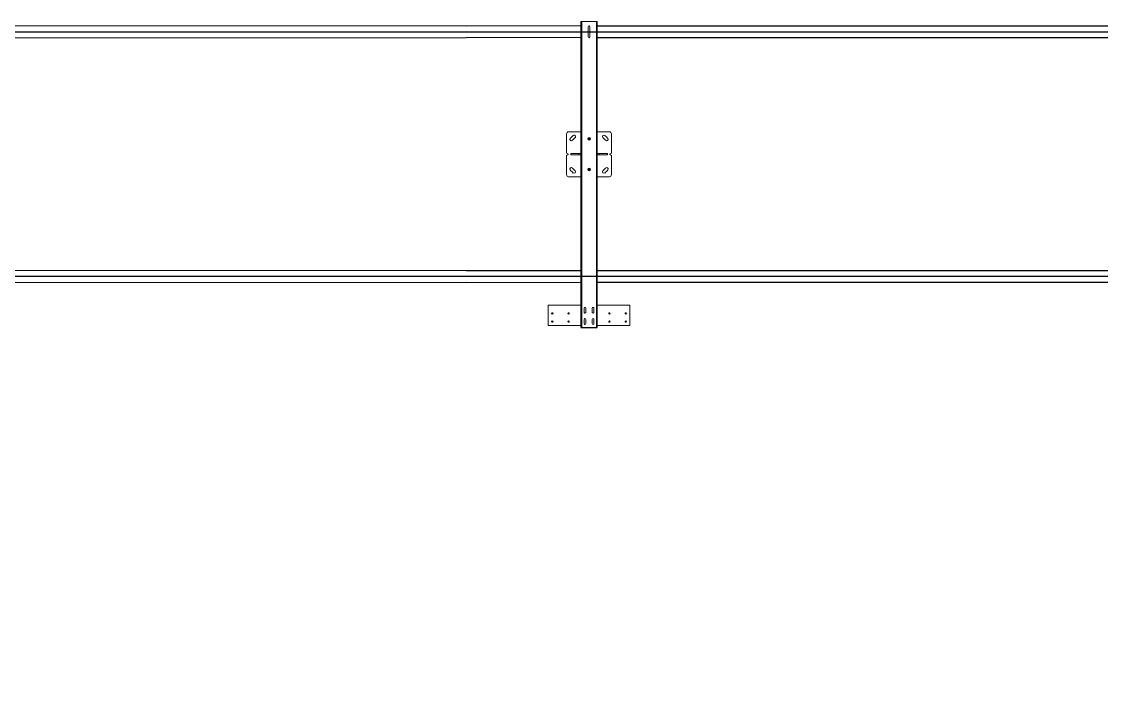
# Model space of a CAD drawing. Header units: inches. Extents: x -26985 to 86262, y -10753 to 149570.
# Drawn here: x 60998 to 66294, y 131665 to 134933 of the extents above; entities that cross this region are included whole.
import ezdxf

# ---------------------------------------------------------------- set-up
doc = ezdxf.new("R2010")
doc.units = ezdxf.units.IN
doc.header["$MEASUREMENT"] = 0
doc.linetypes.add('CENTER2', pattern=[1.125, 0.75, -0.125, 0.125, -0.125])
doc.layers.add('DUCT-回风中心线', color=5, linetype='CENTER2')

msp = doc.modelspace()

# ---------------------------------------------------------------- linework, layer by layer
at = {"color": 0, "linetype": 'Continuous', "lineweight": 0}
for p, q in [((63178, 134912.8), (57258, 134912.8)), ((63741.2, 134933.3), (63821.2, 134933.3)), ((63741.2, 134933.3), (63741.2, 133433.3)), ((63745.2, 133433.3), (63745.2, 134933.3)), ((63776.9, 134908.3), (63776.9, 134858.3)), ((63785.4, 134858.3), (63785.4, 134908.3)), ((63817.2, 134933.3), (63817.2, 133433.3)), ((63821.2, 133433.3), (63821.2, 134933.3)), ((63178, 134853.8), (57258, 134853.8)), ((63671.2, 134383.3), (63671.2, 134289.1)), ((63741.2, 134393.3), (63681.2, 134393.3)), ((63881.2, 134393.3), (63821.2, 134393.3)), ((63891.2, 134289.1), (63891.2, 134383.3)), ((63778.2, 134356.6), (63778.2, 134360)), ((63784.2, 134356.6), (63784.2, 134360)), ((63671.2, 134289.1), (63681.2, 134283.3)), ((63681.2, 134283.3), (63671.2, 134277.6)), ((63671.2, 134277.6), (63671.2, 134183.3)), ((63731.2, 134286.3), (63691.2, 134286.3)), ((63691.2, 134286.3), (63691.2, 134280.3)), ((63731.2, 134280.3), (63691.2, 134280.3)), ((63741.2, 134286.3), (63731.2, 134286.3)), ((63731.2, 134286.3), (63731.2, 134280.3)), ((63741.2, 134280.3), (63731.2, 134280.3)), ((63821.2, 134286.3), (63831.2, 134286.3)), ((63821.2, 134283.3), (63821.2, 134083.3)), ((63821.2, 134280.3), (63831.2, 134280.3)), ((63831.2, 134286.3), (63831.2, 134280.3)), ((63831.2, 134286.3), (63871.2, 134286.3)), ((63831.2, 134280.3), (63871.2, 134280.3)), ((63871.2, 134286.3), (63871.2, 134280.3)), ((63881.2, 134283.3), (63891.2, 134289.1)), ((63891.2, 134277.6), (63881.2, 134283.3)), ((63891.2, 134183.3), (63891.2, 134277.6)), ((63778.2, 134210), (63778.2, 134206.6)), ((63784.2, 134210), (63784.2, 134206.6)), ((63681.2, 134173.3), (63741.2, 134173.3)), ((63821.2, 134173.3), (63881.2, 134173.3)), ((63178, 133712.8), (57258, 133712.8)), ((63178, 133653.8), (57258, 133653.8)), ((63581.2, 133543.3), (63741.2, 133543.3)), ((63581.2, 133543.3), (63581.2, 133443.3)), ((63756.9, 133508.3), (63756.9, 133528.3)), ((63765.4, 133528.3), (63765.4, 133508.3)), ((63796.9, 133528.3), (63796.9, 133508.3)), ((63805.4, 133508.3), (63805.4, 133528.3)), ((63821.2, 133543.3), (63981.2, 133543.3)), ((63981.2, 133543.3), (63981.2, 133443.3)), ((63756.9, 133453.3), (63756.9, 133473.3)), ((63765.4, 133473.3), (63765.4, 133453.3)), ((63796.9, 133453.3), (63796.9, 133473.3)), ((63805.4, 133473.3), (63805.4, 133453.3)), ((63741.2, 133443.3), (63581.2, 133443.3)), ((63981.2, 133443.3), (63821.2, 133443.3))]:
    msp.add_line(p, q, dxfattribs=at)
for centre, radius in [((63781.2, 134358.3), 6.5), ((63781.2, 134208.3), 6.5), ((63601.2, 133503.3), 3.4), ((63681.2, 133503.3), 3.4), ((63601.2, 133463.3), 3.4), ((63681.2, 133463.3), 3.4)]:
    msp.add_circle(centre, radius, dxfattribs=at)
at = {"color": 0, "linetype": 'Continuous', "lineweight": 0, "extrusion": (1.48872e-34, 8.10423e-19, -1)}
for centre, radius in [((-63781.2, 134358.3), 3.45), ((-63781.2, 134208.3), 3.45), ((-63881.2, 133503.3), 3.4), ((-63961.2, 133503.3), 3.4), ((-63881.2, 133463.3), 3.4), ((-63961.2, 133463.3), 3.4)]:
    msp.add_circle(centre, radius, dxfattribs=at)
at = {"color": 0, "linetype": 'Continuous', "lineweight": 0}
for centre, radius, start, end in [((63781.2, 134908.3), 4.25, 0, 180), ((63781.2, 134858.3), 4.25, 180, 0), ((63681.2, 134383.3), 10, 90, 180), ((63781.2, 134283.3), 120.1, 130, 140), ((63708.4, 134370), 7, 310, 130), ((63853.9, 134370), 7, 50, 230), ((63781.2, 134283.3), 120.1, 40, 50), ((63881.2, 134383.3), 10, 0, 90), ((63694.5, 134356.1), 7, 140, 320), ((63867.8, 134356.1), 7, 220, 40), ((63694.5, 134210.6), 7, 40, 220), ((63867.8, 134210.6), 7, 320, 140), ((63681.2, 134183.3), 10, 180, 270), ((63781.2, 134283.3), 120.1, 220, 230), ((63708.4, 134196.7), 7, 230, 50), ((63853.9, 134196.7), 7, 130, 310), ((63781.2, 134283.3), 120.1, 310, 320), ((63881.2, 134183.3), 10, 270, 0), ((63801.2, 133528.3), 4.25, 0, 180), ((63801.2, 133508.3), 4.25, 180, 0)]:
    msp.add_arc(centre, radius, start, end, dxfattribs=at)
at = {"color": 0, "linetype": 'Continuous', "lineweight": 0, "extrusion": (-3.57304e-31, 8.10423e-19, -1)}
for start, end in [(40, 50), (220, 230)]:
    msp.add_arc((-63781.2, 134283.3), 106.1, start, end, dxfattribs=at)
at = {"color": 0, "linetype": 'Continuous', "lineweight": 0, "extrusion": (1.78481e-29, 8.10423e-19, -1)}
for start, end in [(130, 140), (310, 320)]:
    msp.add_arc((-63781.2, 134283.3), 106.1, start, end, dxfattribs=at)
at = {"color": 0, "linetype": 'Continuous', "lineweight": 0, "extrusion": (1.48872e-34, 8.10423e-19, -1)}
for centre, radius, start, end in [((-63811.2, 134283.3), 10, 179.7923, 180), ((-63761.2, 133528.3), 4.25, 0, 180), ((-63761.2, 133508.3), 4.25, 180, 0), ((-63761.2, 133473.3), 4.25, 0, 180), ((-63801.2, 133473.3), 4.25, 0, 180), ((-63761.2, 133453.3), 4.25, 180, 0), ((-63801.2, 133453.3), 4.25, 180, 0)]:
    msp.add_arc(centre, radius, start, end, dxfattribs=at)
at = {"layer": 'Defpoints'}
msp.add_lwpolyline([(977.2, 101034.6), (72155.7, 101034.6, 0.202297), (72522.2, 101189.2, 0.200581), (72664.6, 101549.6), (72664.6, 133093.3), (72664.6, 133173.3, 0.199718), (72512.2, 133539.8, 0.202346), (72151.8, 133685), (45178, 133683.6, -0.410119), (44569.8, 134283.3, -0.426371), (45178, 134883.6), (72551.7, 134883.6, -0.196512), (72918.2, 134733.8, -0.230827), (73061.7, 134329.1), (73061.7, 98243.9, -0.191373), (72916.1, 97877.5, -0.254662), (72475.7, 97733.6), (577.2, 97733.6, -0.193227)], format="xyb", dxfattribs=at)
at = {"layer": 'DUCT-回风中心线', "color": 0, "linetype": 'Continuous', "lineweight": -3}
for p, q in [((63178, 134912.8), (63741.2, 134913.8)), ((63821.2, 134912.8), (67063.9, 134912.8)), ((63741.2, 134854.8), (63178, 134853.8)), ((67063.9, 134853.8), (63821.2, 134853.8)), ((63178, 133712.8), (63741.2, 133713.8)), ((63821.2, 133712.8), (67063.9, 133712.8)), ((63741.2, 133653.5), (63178, 133653.8)), ((67063.9, 133653.8), (63821.2, 133653.8)), ((63741.2, 133433.3), (63821.2, 133433.3))]:
    msp.add_line(p, q, dxfattribs=at)

doc.saveas('drawing.dxf')
